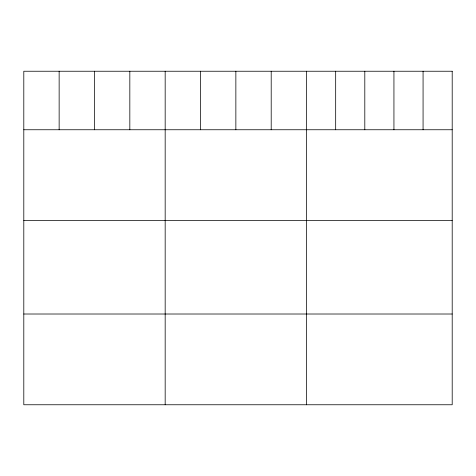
<?xml version="1.0" encoding="UTF-8"?>
<svg xmlns="http://www.w3.org/2000/svg" width="476" height="476" viewBox="0 0 476 476"><rect width="100%" height="100%" fill="white"/><g stroke="black" fill="none" stroke-linecap="round" stroke-linejoin="round"><path stroke-width="0.71" d="M23.8 129.752L452.2 129.752M23.8 220.507L452.2 220.507M23.8 314.011L452.2 314.011M423.069 71.239L423.069 129.752M393.938 71.239L393.938 129.752M364.806 71.239L364.806 129.752M335.675 71.239L335.675 129.752M306.544 71.239L306.544 404.761M271.201 71.239L271.201 129.752M235.858 71.239L235.858 129.752M200.515 71.239L200.515 129.752M165.172 71.239L165.172 404.761M129.829 71.239L129.829 129.752M94.486 71.239L94.486 129.752M59.143 71.239L59.143 129.752M452.2 71.239L23.8 71.239L23.8 404.761L452.2 404.761L452.2 71.239"/></g></svg>
